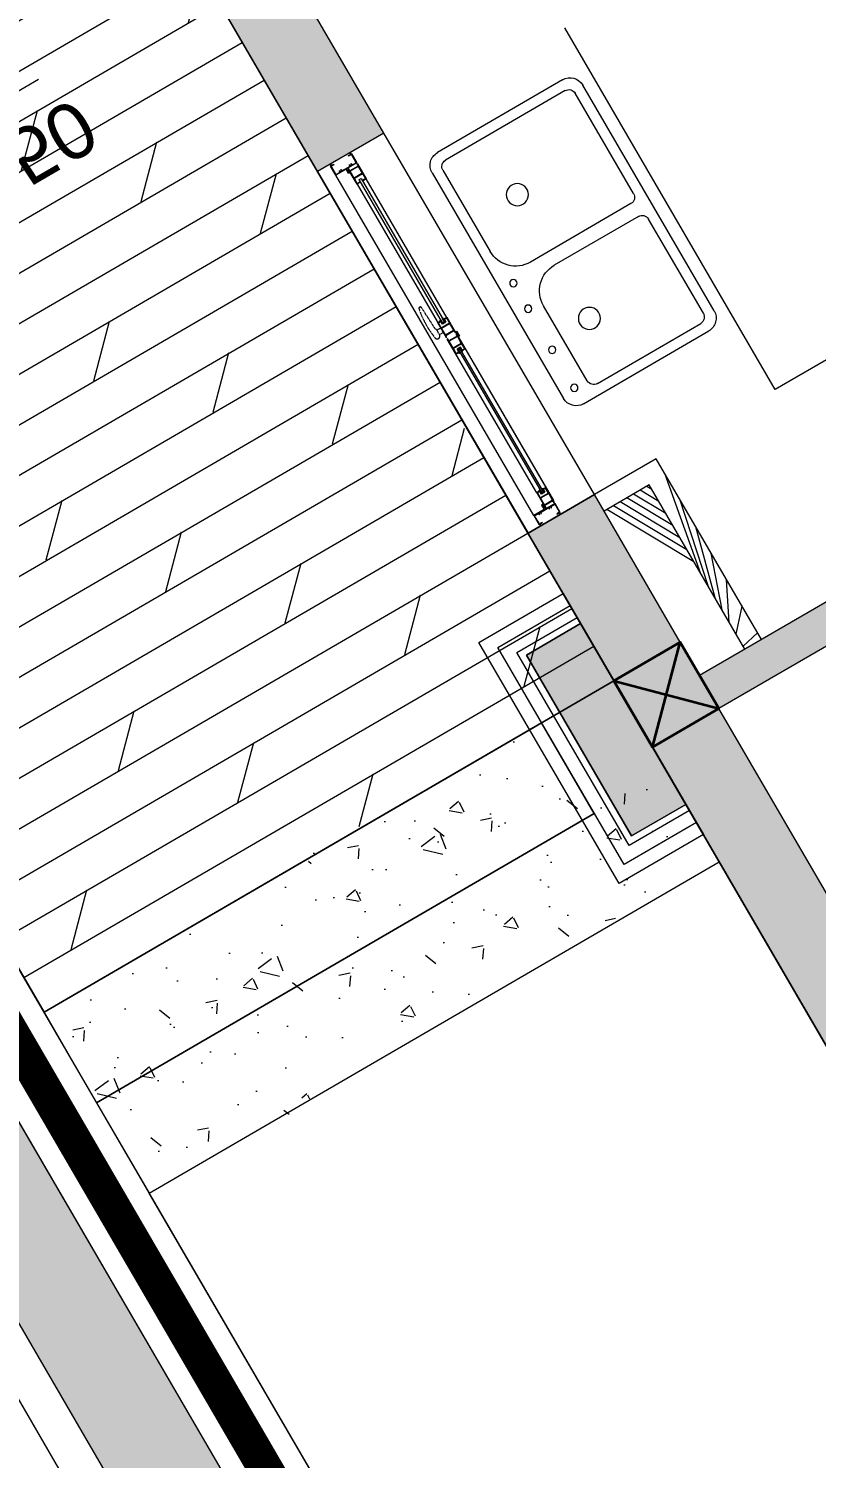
# Model space of a CAD drawing. Header units: millimetres. Extents: x 403824132 to 733479728, y 1974822364 to 2151530530.
# Drawn here: x 568737669 to 568739930, y 2063122877 to 2063126983 of the extents above; entities that cross this region are included whole.
import ezdxf
from ezdxf.enums import TextEntityAlignment as Align

# ---------------------------------------------------------------- set-up
doc = ezdxf.new("R2010")
doc.units = ezdxf.units.MM
doc.linetypes.add('CENTER', pattern=[3, 1.5, -0.5, 0.5, -0.5])
doc.linetypes.add('HIDDEN', pattern=[0.75, 0.5, -0.25])
for name, color, linetype, lineweight in [('A-COT VACH', 2, 'Continuous', 35), ('A-HATCH', 251, 'Continuous', 5), ('A-KY HIEU', 34, 'Continuous', 20), ('A-TEXT', 7, 'Continuous', 18), ('E- RANH GIOI', 1, 'CENTER', 13), ('E- THAY', 9, 'Continuous', 20), ('E- Tuong', 4, 'Continuous', 13), ('E-Manh', 251, 'Continuous', 13), ('E-NoiThat', 32, 'Continuous', 9), ('i_Hatch', 250, 'Continuous', 13), ('i_ThietBi', 32, 'Continuous', 13), ('LD-CUA', 146, 'Continuous', 13), ('LD-THAY', 9, 'Continuous', 13)]:
    doc.layers.add(name, color=color, linetype=linetype, lineweight=lineweight)
doc.layers.add('ChiaLo', color=128, linetype='CENTER')
doc.layers.add('loKBT', color=42, linetype='Continuous')
doc.styles.add('A1-arial', font='arial.ttf')
pattern_1 = [(170.1906983248881, (727080544.3472176, 2036859005.646439), (-156.2019808902438, 332.0859986441648), [38.22779131930492, -420.5057045123542]), (115.1906983248881, (727080544.3472176, 2036859005.646439), (-295.8249472303719, -253.9318148004388), [30.58223305544394, -336.4057358686159]), (220.6421430248881, (727080531.3303947, 2036859033.320435), (-452.0269141272807, 78.15419086904049), [32.48862350992692, -357.3751552006693]), (166.3748983248881, (727080456.2340431, 2036858954.382996), (-200.6318305785282, 512.6159161236837), [57.34168697895714, -630.758556768527]), (216.8262559348881, (727080439.5146961, 2036858997.100876), (-668.7356509551106, 162.0943385183874), [48.73295521157013, -536.063216939427]), (111.3748494948881, (727080456.2340431, 2036858954.382996), (-668.7356509475662, 162.0943385540584), [45.87328350226469, -504.606307456489]), (141.190698324888, (727080452.6303635, 2036859011.255241), (24.38109352374922, 366.176011237607), [38.2277913193048, -420.5057045123531]), (86.19069832488817, (727080452.6303635, 2036859011.255241), (-381.8425342595486, -78.67378609479434), [30.58223305544393, -336.4045636098832]), (191.6421433248881, (727080454.6620922, 2036859041.770004), (-357.4614420436024, 287.5022235970824), [32.48862350992705, -357.3745391412512]), (157.6906983248881, (727080544.3472176, 2036859005.646439), (-149.7784713529886, -79.97003599930066), [0, -332.3269325358241, 0, -341.5016024524573, 0, -337.6788233205268]), (127.690698324888, (727080544.3472176, 2036859005.646439), (-241.1942328181769, 14.80396032757027), [0, -194.7068837863263, 0, -324.6813742719631, 0, -128.7002307749932]), (87.6906983248881, (727080601.5065079, 2036858907.400536), (-126.892329986637, 240.9644670018365), [0, -127.4259710643489, 0, -397.5690297207682, 0, -527.5435202064019]), (77.69069832488812, (727080627.1384563, 2036858863.343803), (-193.5845307875867, 231.2730192907516), [0, -165.6537623836545, 0, -264.0266120453325, 0, -374.6323549291881])]
pattern_2 = [(30.19069832488812, (403687047.0661983, 2084079644.655304), (-63.07079243013134, 108.4069492155963), []), (75.19069832488812, (403687047.0661983, 2084079644.655304), (-342.9554827159652, 90.67231341877896), [177.3696225174848, -354.7392450349696])]

# ---------------------------------------------------------------- blocks, each defined once
blk = doc.blocks.new('BT-02')
at = {"layer": 'loKBT'}
for points in [[(7742560.127535122, 979879.0016989028), (7730060.127192351, 979879.0016982757), (7730060.127193413, 959879.0011499623), (7742560.127536066, 959879.0011503806)], [(7730060.127192725, 959879.0011499623), (7742560.127534319, 959879.0011504384), (7742560.127534305, 979879.0016986787), (7730060.127191769, 979879.0016984405)]]:
    blk.add_lwpolyline(points, close=True, dxfattribs=at)
for points in [[(7742560.127536245, 959879.0005977616), (7742560.127535243, 979879.0011460416), (7730060.127193593, 979879.0011462868), (7730060.127192245, 959879.0005977813), (7742560.127536241, 959879.0005969394)], [(7753982.305579909, 979879.001150338), (7758666.708751214, 974888.9710968509), (7757717.395600772, 959879.0006017764), (7742560.127536762, 959879.000601053), (7742560.127535378, 979879.0011497521), (7753982.305579413, 979879.00115054)]]:
    blk.add_lwpolyline(points, dxfattribs=at)
blk = doc.blocks.new('cotxaytho')
at = {"layer": 'A-KY HIEU'}
h = blk.add_hatch(color=256, dxfattribs=at)
h.paths.add_polyline_path([(200.0000000000018, 187.5), (0, 187.5), (0, 0)])
h.paths.add_polyline_path([(0, 187.5), (-200, 187.5), (0, 0)])
for p, q in [((0, 312.5), (0, 0)), ((0, 312.5), (1100, 312.5)), ((-200, 187.5), (0, 0)), ((-200, 187.5), (200, 187.5)), ((0, 0), (200, 187.5)), ((-200, 0), (200, 0))]:
    blk.add_line(p, q, dxfattribs=at)
at = {"color": 6, "style": 'A1-arial'}
blk.add_attdef('-0.050', (35.02610784031822, 401.7086938884313), '', height=250, dxfattribs=at)
blk = doc.blocks.new('DOUBLE-SINK1000')
for p, q in [((-449.199999999997, 0), (449.2000000000007, 0)), ((-438.0874999999977, -36.51250000000073), (-115.0374999999985, -36.51250000000073)), ((-499.9999999999964, -549.2000000000007), (-499.9999999999964, -50.79999999999927)), ((-463.4874999999956, -538.0875000000013), (-463.4874999999956, -61.91250000000218)), ((500.0000000000036, -50.79999999999927), (500.0000000000036, -549.2000000000007)), ((-13.43749999999636, -538.0875000000013), (-13.43749999999636, -138.1124999999993)), ((438.0875000000012, -101.6000000000021), (138.9625000000014, -101.6000000000021)), ((463.4875000000029, -127), (463.4875000000029, -538.0875000000013)), ((37.3625000000029, -538.0875000000013), (37.3625000000029, -203.2000000000007)), ((-38.83749999999782, -563.4875000000029), (-438.0874999999977, -563.4875000000029)), ((438.0875000000012, -563.4875000000029), (62.76250000000437, -563.4875000000029)), ((449.2000000000007, -600), (-449.199999999997, -600))]:
    blk.add_line(p, q)
at = {"color": 44}
for centre, radius in [((19.90000000000145, -50.79999999999927), 12.7), ((121.5000000000036, -50.79999999999927), 12.7), ((284.9000000000014, -50.79999999999927), 12.7), ((436.5000000000036, -50.79999999999927), 12.7), ((-236.8749999999963, -215.9000000000014), 38.1), ((256.3250000000007, -215.9000000000014), 38.1)]:
    blk.add_circle(centre, radius, dxfattribs=at)
for centre, radius, start, end in [((-449.199999999997, -50.79999999999927), 50.8, 90, 180), ((449.2000000000007, -50.79999999999927), 50.8, 0, 90), ((-438.0874999999977, -61.91250000000218), 25.4, 90, 180), ((-115.0374999999985, -138.1124999999993), 101.6, 0, 90), ((138.9625000000014, -203.2000000000007), 101.6, 90, 180), ((438.0875000000012, -127), 25.4, 0, 90), ((-438.0874999999977, -538.0875000000013), 25.4, 180, 270), ((-38.83749999999782, -538.0875000000013), 25.4, 270, 0), ((62.76250000000437, -538.0875000000013), 25.4, 180, 270), ((438.0875000000012, -538.0875000000013), 25.4, 270, 0), ((-449.199999999997, -549.2000000000007), 50.8, 180, 270), ((449.2000000000007, -549.2000000000007), 50.8, 270, 0)]:
    blk.add_arc(centre, radius, start, end)
blk = doc.blocks.new('kkkk')
h = blk.add_hatch(color=250)
edge = h.paths.add_edge_path()
edge.add_line((333058.7503477686, 105336.6100560361), (333060.2503477686, 105336.6100560361))
edge.add_line((333060.2503477686, 105336.6100560361), (333060.2503477686, 105341.6100560361))
edge.add_line((333060.2503477686, 105341.6100560361), (333061.7503477686, 105341.6100560361))
edge.add_line((333061.7503477686, 105341.6100560361), (333061.7503477686, 105371.6100560361))
edge.add_line((333061.7503477686, 105371.6100560361), (333027.5003477686, 105371.6100560361))
edge.add_line((333027.5003477686, 105371.6100560361), (333027.5003477686, 105386.6100560362))
edge.add_line((333027.5003477686, 105386.6100560362), (333022.1618856793, 105386.6100560362))
edge.add_line((333022.1618856793, 105386.6100560362), (333022.1618856793, 105383.6100560361))
edge.add_line((333022.1618856793, 105383.6100560361), (333023.6618856793, 105383.6100560361))
edge.add_line((333023.6618856793, 105383.6100560361), (333023.6618856793, 105385.1100560361))
edge.add_line((333023.6618856793, 105385.1100560361), (333026.0003477686, 105385.1100560361))
edge.add_line((333026.0003477686, 105385.1100560361), (333026.0003477686, 105378.0508778042))
edge.add_line((333026.0003477686, 105378.0508778042), (333023.6618856793, 105378.0508778042))
edge.add_line((333023.6618856793, 105378.0508778042), (333023.6618856793, 105379.5508778041))
edge.add_line((333023.6618856793, 105379.5508778041), (333022.1618856793, 105379.5508778041))
edge.add_line((333022.1618856793, 105379.5508778041), (333022.1618856793, 105376.5508778041))
edge.add_line((333022.1618856793, 105376.5508778041), (333026.0003477686, 105376.5508778041))
edge.add_line((333026.0003477686, 105376.5508778041), (333026.0003477686, 105371.6100560361))
edge.add_line((333026.0003477686, 105371.6100560361), (332991.7503477686, 105371.6100560361))
edge.add_line((332991.7503477686, 105371.6100560361), (332991.7503477686, 105341.6100560361))
edge.add_line((332991.7503477686, 105341.6100560361), (332993.2503477686, 105341.6100560361))
edge.add_line((332993.2503477686, 105341.6100560361), (332993.2503477686, 105336.6100560361))
edge.add_line((332993.2503477686, 105336.6100560361), (332994.7503477685, 105336.6100560361))
edge.add_line((332994.7503477685, 105336.6100560361), (332994.7503477685, 105341.6100560361))
edge.add_line((332994.7503477685, 105341.6100560361), (333002.2503477686, 105341.6100560361))
edge.add_line((333002.2503477686, 105341.6100560361), (333002.2503477686, 105343.1100560361))
edge.add_line((333002.2503477686, 105343.1100560361), (332993.2503477686, 105343.1100560361))
edge.add_line((332993.2503477686, 105343.1100560361), (332993.2503477686, 105370.1100560361))
edge.add_line((332993.2503477686, 105370.1100560361), (333006.8920954218, 105370.1100560361))
edge.add_arc((333010.0003477685, 105367.6396451521), 3.970410884021193, 141.5226399061715, 209.9999999996041)
edge.add_line((333006.5618710796, 105365.6544397101), (333007.8609091851, 105366.4044397101))
edge.add_arc((333010.0003477685, 105367.6396451522), 2.470410884022959, -390.0000000008324, -150.0000000000441, ccw=False)
edge.add_line((333012.1397863518, 105366.4044397101), (333013.4388244577, 105365.6544397101))
edge.add_arc((333010.0003477685, 105367.6396451521), 3.970410884017615, -29.99999999942238, 38.47736009484422)
edge.add_line((333013.1086001153, 105370.1100560362), (333040.3920954216, 105370.1100560361))
edge.add_arc((333043.5003477685, 105367.6396451521), 3.970410884021193, 141.5226399061715, 209.9999999996041)
edge.add_line((333040.0618710795, 105365.6544397101), (333041.3609091852, 105366.4044397101))
edge.add_arc((333043.5003477685, 105367.6396451522), 2.470410884022959, -390.0000000008324, -150.0000000000441, ccw=False)
edge.add_line((333045.639786352, 105366.4044397101), (333046.9388244575, 105365.6544397101))
edge.add_arc((333043.5003477685, 105367.6396451521), 3.970410884017615, -29.99999999942238, 38.47736009484422)
edge.add_line((333046.6086001155, 105370.1100560362), (333060.2503477686, 105370.1100560361))
edge.add_line((333060.2503477686, 105370.1100560361), (333060.2503477686, 105343.1100560361))
edge.add_line((333060.2503477686, 105343.1100560361), (333051.2503477687, 105343.1100560361))
edge.add_line((333051.2503477687, 105343.1100560361), (333051.2503477687, 105341.6100560361))
edge.add_line((333051.2503477687, 105341.6100560361), (333058.7503477686, 105341.6100560361))
edge.add_line((333058.7503477686, 105341.6100560361), (333058.7503477686, 105336.6100560361))
blk.add_lwpolyline([(333026.0003477686, 105378.0508778042), (333026.0003477686, 105385.1100560361), (333023.6618856793, 105385.1100560361), (333023.6618856793, 105383.6100560361), (333022.1618856793, 105383.6100560361), (333022.1618856793, 105386.6100560362), (333027.5003477686, 105386.6100560362), (333027.5003477686, 105371.6100560361), (333061.7503477686, 105371.6100560361), (333061.7503477686, 105341.6100560361), (333060.2503477686, 105341.6100560361), (333060.2503477686, 105336.6100560361), (333058.7503477686, 105336.6100560361), (333058.7503477686, 105341.6100560361), (333051.2503477687, 105341.6100560361), (333051.2503477687, 105343.1100560361), (333060.2503477686, 105343.1100560361), (333060.2503477686, 105370.1100560361), (333046.6086001155, 105370.1100560362, -0.3080097014273616), (333046.9388244575, 105365.6544397101), (333045.639786352, 105366.4044397101, 1.732050807573783), (333041.3609091852, 105366.4044397101), (333040.0618710795, 105365.6544397101, -0.3080097014276107), (333040.3920954216, 105370.1100560361), (333013.1086001153, 105370.1100560362, -0.3080097014273616), (333013.4388244577, 105365.6544397101), (333012.1397863518, 105366.4044397101, 1.732050807573783), (333007.8609091851, 105366.4044397101), (333006.5618710796, 105365.6544397101, -0.3080097014276107), (333006.8920954218, 105370.1100560361), (332993.2503477686, 105370.1100560361), (332993.2503477686, 105343.1100560361), (333002.2503477686, 105343.1100560361), (333002.2503477686, 105341.6100560361), (332994.7503477685, 105341.6100560361), (332994.7503477685, 105336.6100560361), (332993.2503477686, 105336.6100560361), (332993.2503477686, 105341.6100560361), (332991.7503477686, 105341.6100560361), (332991.7503477686, 105371.6100560361), (333026.0003477686, 105371.6100560361), (333026.0003477686, 105376.5508778041), (333022.1618856793, 105376.5508778041), (333022.1618856793, 105379.5508778041), (333023.6618856793, 105379.5508778041), (333023.6618856793, 105378.0508778042)], format="xyb", close=True)
blk = doc.blocks.new('ccccc')
h = blk.add_hatch(color=250)
h.paths.add_polyline_path([(333034.3144056356, 105325.3407150077), (333084.3144056355, 105325.3407150077), (333084.3144056355, 105326.8407150077), (333077.6940542447, 105326.8407150077), (333077.6940542447, 105353.8407150077), (333084.3144056355, 105353.8407150077), (333084.3144056355, 105355.3407150077), (333034.3144056356, 105355.3407150077), (333034.3144056356, 105346.7373347332), (333035.8144056356, 105346.7373347332), (333035.8144056356, 105353.8407150077), (333052.1347392885, 105353.8407150077), (333052.1347392885, 105326.8407150077), (333035.8144056356, 105326.8407150077), (333035.8144056356, 105333.9440952822), (333034.3144056356, 105333.9440952822)])
h.paths.add_polyline_path([(333053.6347392886, 105326.8407150077), (333053.6347392886, 105353.8407150077), (333076.1940542446, 105353.8407150077), (333076.1940542446, 105326.8407150077)], flags=16)
for p, q in [((333034.3144056356, 105346.7373347332), (333035.8144056356, 105346.7373347332)), ((333034.3144056356, 105333.9440952822), (333035.8144056356, 105333.9440952822)), ((333052.1347392885, 105353.8407150077), (333052.1347392885, 105326.8407150077)), ((333053.6347392886, 105353.8407150077), (333053.6347392886, 105326.8407150077)), ((333076.1940542446, 105353.8407150077), (333076.1940542446, 105326.8407150077)), ((333077.6940542447, 105353.8407150077), (333077.6940542447, 105326.8407150077)), ((333084.3144056355, 105355.3407150077), (333084.3144056355, 105353.8407150077)), ((333084.3144056355, 105326.8407150077), (333084.3144056355, 105325.3407150077))]:
    blk.add_line(p, q)
for points in [[(333084.3144056355, 105355.3407150077), (333034.3144056356, 105355.3407150077), (333034.3144056356, 105346.7373347332)], [(333034.3144056356, 105333.9440952822), (333034.3144056356, 105325.3407150077), (333084.3144056355, 105325.3407150077)], [(333052.1347392885, 105353.8407150077), (333035.8144056356, 105353.8407150077), (333035.8144056356, 105346.7373347332)], [(333035.8144056356, 105333.9440952822), (333035.8144056356, 105326.8407150077), (333052.1347392885, 105326.8407150077)], [(333076.1940542446, 105353.8407150077), (333053.6347392886, 105353.8407150077)], [(333053.6347392886, 105326.8407150077), (333076.1940542446, 105326.8407150077)], [(333084.3144056355, 105353.8407150077), (333077.6940542447, 105353.8407150077)], [(333077.6940542447, 105326.8407150077), (333084.3144056355, 105326.8407150077)]]:
    blk.add_lwpolyline(points)
blk = doc.blocks.new('dasdsd')
at = {"linetype": 'HIDDEN', "ltscale": 0.05}
for p, q in [((-9.569141384446992, -15.90723716295906), (-9.569141384446992, 0)), ((9.569141384446992, 0), (-9.569141384446992, 0)), ((9.569141384446992, -15.90723716294451), (9.569141384446992, 0)), ((-16.34979056974407, -18.90631077674334), (-107.8912883332232, -23.1459015282162)), ((-10.46026030555367, -16.12276114153791), (-15.45867164875381, -18.69078679804806)), ((9.569141384330578, -15.90723716295906), (-9.569141384446992, -15.90723716295906))]:
    blk.add_line(p, q, dxfattribs=at)
for centre, radius, start, end in [((-106.2585171776591, -28.09938181765028), 5.215640768237306, 108.2433054779571, 251.7566945220429), ((-40.96028682653559, 286.6360905124457), 326.6202464477597, 258.1751875100508, 278.8996242376831), ((-16.34979056974407, -16.9563107767899), 1.95, 270, 297.1926651147454), ((-9.569141384446992, -17.85723716302891), 1.95, 90, 117.1926651147453), ((9.569141384446992, -25.97958644191385), 10.07234927896024, 270, 90)]:
    blk.add_arc(centre, radius, start, end, dxfattribs=at)
blk = doc.blocks.new('fffsf')
h = blk.add_hatch(color=250)
h.paths.add_polyline_path([(333183.8310297608, 105395.8081060237), (333133.8310297608, 105395.8081060237), (333133.8310297608, 105394.3081060237), (333140.4513811519, 105394.3081060237), (333140.4513811519, 105367.3081060237), (333133.8310297608, 105367.3081060237), (333133.8310297608, 105364.3081060237), (333118.8310297608, 105364.3081060237), (333118.8310297608, 105361.3081060237), (333135.3310297608, 105361.3081060237), (333135.3310297608, 105365.8081060237), (333183.8310297608, 105365.8081060237), (333183.8310297608, 105374.4114862982), (333182.3310297608, 105374.4114862982), (333182.3310297608, 105367.3081060237), (333166.0106961079, 105367.3081060237), (333166.0106961079, 105394.3081060237), (333182.3310297608, 105394.3081060237), (333182.3310297608, 105387.2047257492), (333183.8310297608, 105387.2047257492)])
h.paths.add_polyline_path([(333164.5106961079, 105394.3081060237), (333164.5106961079, 105367.3081060237), (333141.9513811518, 105367.3081060237), (333141.9513811518, 105394.3081060237)], flags=16)
for p, q in [((333133.8310297608, 105395.8081060237), (333133.8310297608, 105394.3081060237)), ((333140.4513811519, 105394.3081060237), (333140.4513811519, 105367.3081060237)), ((333141.9513811518, 105394.3081060237), (333141.9513811518, 105367.3081060237)), ((333164.5106961079, 105394.3081060237), (333164.5106961079, 105367.3081060237)), ((333166.0106961079, 105394.3081060237), (333166.0106961079, 105367.3081060237)), ((333183.8310297608, 105387.2047257492), (333182.3310297608, 105387.2047257492)), ((333183.8310297608, 105374.4114862982), (333182.3310297608, 105374.4114862982))]:
    blk.add_line(p, q)
for points in [[(333183.8310297608, 105374.4114862982), (333183.8310297608, 105365.8081060237), (333135.3310297608, 105365.8081060237), (333135.3310297608, 105361.3081060237), (333118.8310297608, 105361.3081060237)], [(333133.8310297608, 105367.3081060237), (333133.8310297608, 105364.3081060237), (333118.8310297608, 105364.3081060237), (333118.8310297608, 105361.3081060237)], [(333133.8310297608, 105395.8081060237), (333183.8310297608, 105395.8081060237), (333183.8310297608, 105387.2047257492)], [(333133.8310297608, 105394.3081060237), (333140.4513811519, 105394.3081060237)], [(333140.4513811519, 105367.3081060237), (333133.8310297608, 105367.3081060237)], [(333141.9513811518, 105394.3081060237), (333164.5106961079, 105394.3081060237)], [(333164.5106961079, 105367.3081060237), (333141.9513811518, 105367.3081060237)], [(333166.0106961079, 105394.3081060237), (333182.3310297608, 105394.3081060237), (333182.3310297608, 105387.2047257492)], [(333182.3310297608, 105374.4114862982), (333182.3310297608, 105367.3081060237), (333166.0106961079, 105367.3081060237)]]:
    blk.add_lwpolyline(points)
blk = doc.blocks.new('*U233')
for points in [[(88.41580056528618, 82.17994154020562), (88.41580056524253, 80.6033802745078), (77.17966634732147, 80.60338027449323), (77.17966634729966, 69.39661972550675), (88.41580056521342, 69.39661972551403), (88.41580056528618, 67.82005845976528, 0.2403906807314063), (91.14311726333106, 71.99999999998546), (80.17966634737968, 71.99999999998546), (80.17966634732147, 77.99999999998543), (91.14311726327287, 77.99999999998543, 0.2403906807301442)], [(547.0841994276482, 82.17994154014741), (547.084199427721, 80.6033802744132), (558.3203336456277, 80.60338027440594), (558.320333645613, 69.39661972541944), (547.0841994276917, 69.39661972542672), (547.0841994276482, 67.82005845970707, -0.2403906807314063), (544.3568827296544, 71.99999999992724), (555.3203336455983, 71.99999999992724), (555.3203336455547, 77.99999999993452), (544.3568827296035, 77.99999999994179, -0.2403906807301442)], [(652.9158005576895, 82.17994153920152), (652.9158005577259, 80.60338027349644), (641.6796663398122, 80.60338027346006), (641.6796663398703, 69.39661972447357), (652.9158005577842, 69.39661972450267), (652.9158005577185, 67.82005845875392, 0.2403906807314063), (655.6431172556981, 71.99999999901047), (644.6796663397466, 71.99999999896681), (644.6796663397903, 77.99999999895226), (655.6431172557416, 77.99999999898864, 0.2403906807301442)]]:
    blk.add_hatch(color=250).paths.add_polyline_path(points)
for p, q in [((597.4999999927743, 89.99999999997091), (44.50000000021828, 90.00000000004366)), ((597.4999999927597, 89.99999999991269), (88.00000000023283, 89.99999999998545)), ((602.4999999926653, 89.9999999988213), (1111.999999967111, 89.99999999983993)), ((88.00000000024738, 59.99999999998546), (597.4999999927743, 59.99999999989814)), ((1111.999999967184, 59.99999999983993), (602.4999999927453, 59.99999999880675)), ((35.00000000011642, 20), (1164.999999967228, 20))]:
    blk.add_line(p, q)
for points in [[(88.41580056528618, 82.17994154020562), (88.41580056524253, 80.6033802745078), (77.17966634732147, 80.60338027449323), (77.17966634729966, 69.39661972550675), (88.41580056521342, 69.39661972551403), (88.41580056528618, 67.82005845976528, 0.2403906807314063), (91.14311726333106, 71.99999999998546), (80.17966634737968, 71.99999999998546), (80.17966634732147, 77.99999999998543), (91.14311726327287, 77.99999999998543, 0.2403906807301443)], [(547.0841994276482, 82.17994154014741), (547.084199427721, 80.6033802744132), (558.3203336456277, 80.60338027440594), (558.320333645613, 69.39661972541944), (547.0841994276917, 69.39661972542672), (547.0841994276482, 67.82005845970707, -0.2403906807314063), (544.3568827296544, 71.99999999992724), (555.3203336455983, 71.99999999992724), (555.3203336455547, 77.99999999993452), (544.3568827296035, 77.99999999994179, -0.2403906807301443)], [(652.9158005576895, 82.17994153920152), (652.9158005577259, 80.60338027349644), (641.6796663398122, 80.60338027346006), (641.6796663398703, 69.39661972447357), (652.9158005577842, 69.39661972450267), (652.9158005577185, 67.82005845875392, 0.2403906807314063), (655.6431172556981, 71.99999999901047), (644.6796663397466, 71.99999999896681), (644.6796663397903, 77.99999999895226), (655.6431172557416, 77.99999999898864, 0.2403906807301443)]]:
    blk.add_lwpolyline(points, format="xyb", close=True)
for points in [[(555.3203336455983, 71.99999999992724), (80.17966634737968, 71.99999999998546), (80.17966634732147, 77.99999999998543), (555.3203336455547, 77.99999999993452)], [(644.6796663398773, 71.99999999894499), (1119.820333620023, 71.9999999998545), (1119.820333619936, 77.99999999986177), (644.6796663397903, 77.99999999895226)]]:
    blk.add_lwpolyline(points, close=True)
at = {"rotation": 270}
blk.add_blockref('kkkk', (-105336.6100560361, 333081.7503477685), dxfattribs=at)
at = {"xscale": -1}
for name, p, rotation in [('ccccc', (333122.3144056175, -105265.3407150657), 359.9999999999902), ('fffsf', (-332531.3310300637, 105455.8081050878), 180.0000000001608), ('kkkk', (106536.6100560033, 333081.7503477685), 90)]:
    blk.add_blockref(name, p, dxfattribs=dict(at, rotation=rotation))
for p in [(-332486.8144056611, -105265.3407149498), (-331922.3144053728, -105265.3407159424)]:
    blk.add_blockref('ccccc', p)
at = {"xscale": -0.8000000000000002, "yscale": 0.8, "zscale": 0.8}
blk.add_blockref('dasdsd', (627.4999999927596, 59.99999999895225), dxfattribs=at)
blk = doc.blocks.new('cot')
at = {"layer": 'i_Hatch'}
h = blk.add_hatch(color=256, dxfattribs=at)
h.dxf.hatch_style = 1
h.paths.add_polyline_path([(-124080301.5128951, 101892782.2353966), (-124080081.5128951, 101892782.2353966), (-124080081.5128951, 101893002.2353966), (-124080301.5128951, 101893002.2353966)])
at = {"layer": 'A-COT VACH'}
for p, q in [((-124080301.5128951, 101893002.2353966), (-124080081.5128951, 101892782.2353966)), ((-124080301.5128951, 101892782.2353966), (-124080081.5128951, 101893002.2353966))]:
    blk.add_line(p, q, dxfattribs=at)
blk.add_lwpolyline([(-124080301.5128951, 101892782.2353966), (-124080081.5128951, 101892782.2353966), (-124080081.5128951, 101893002.2353966), (-124080301.5128951, 101893002.2353966)], close=True, dxfattribs=at)
blk = doc.blocks.new('luoicot')
at = {"layer": 'E- Tuong'}
blk.add_blockref('cot', (-10875.9573315084, -4832.859759971499), dxfattribs=at)
blk = doc.blocks.new('MB TANG 1 BT3')
at = {"layer": 'A-HATCH'}
h = blk.add_hatch(color=256, dxfattribs=at)
h.dxf.hatch_style = 1
h.paths.add_polyline_path([(7080555.000000032, 945515.8137943647), (7073665.109252946, 945515.8137944716), (7073665.109252946, 945295.8137944716), (7073975.109252947, 945295.8137944716), (7073975.109252946, 945004.782247581), (7074085.109252944, 945004.7822475806), (7074085.109252945, 945295.8137944713), (7080335.00000003, 945295.8137943649), (7080335.032109215, 944795.8207408225), (7080555.032109215, 944795.8207408222)])
h.paths.add_polyline_path([(7080555.032109216, 942395.8207408227), (7080335.032109216, 942395.8207408229), (7080335.005987132, 941915.8840763625), (7076335.121871823, 941915.8840763643), (7076335.121871823, 941805.8840767147), (7075085.109252857, 941805.8840764307), (7075085.109252855, 941695.8840763643), (7078535.000000044, 941695.8840763646), (7078535.000000044, 940995.8420723681), (7078755.000000046, 940995.8420723679), (7078755.000000045, 941695.8840763643), (7080555.000000031, 941695.8840762726)])
h.paths.add_polyline_path([(7072085.109253049, 945295.8137944716), (7072465.109253052, 945295.8137944716), (7072465.109253051, 945515.8137944716), (7071865.10925305, 945515.8137944716), (7071865.10925305, 941805.884076365), (7071865.109251446, 941505.884068348), (7071865.109252914, 940680.8840764537), (7072085.109253019, 940680.8840764537), (7072085.109253019, 941695.8840764537), (7073065.109252856, 941695.8840763555), (7073065.109252857, 941805.884076356), (7072290.109251947, 941805.884076365), (7072290.109252052, 943004.7832495794), (7072085.10925305, 943004.7832495791), (7072085.109253048, 944094.7822475806), (7073975.109252946, 944094.7822475808), (7073975.109252857, 941805.8840763648), (7073865.109252856, 941805.884076356), (7073865.109252855, 941695.8840763555), (7074185.109252855, 941695.8840763646), (7074185.109252856, 941805.884076365), (7074085.109252945, 941805.8840763648), (7074085.109252945, 944304.7822475804), (7073975.109252946, 944304.7822475808), (7073975.109252946, 944204.7822475815), (7072085.109253048, 944204.7822475813)])
h.paths.add_polyline_path([(7072085.109253048, 942949.7832495794), (7072235.109252051, 942949.7832495794), (7072235.109251947, 941805.8840763648), (7072085.109253049, 941805.8840764009)], flags=16)
h.paths.add_polyline_path([(7072085.10925302, 938910.8000685351), (7071865.109252917, 938910.8000685351), (7071865.109253021, 937675.8000685349), (7071865.109252376, 937485.8000645153), (7071865.109252946, 937185.8000684453), (7072085.109253049, 937185.800068445), (7072085.109253049, 937785.8000684457), (7075065.109705492, 937785.8000684455), (7075065.109705492, 937895.799615867), (7072085.10925302, 937895.8000684457)])
h.paths.add_polyline_path([(7072085.109253049, 935985.8000684453), (7071865.109252946, 935985.8000684453), (7071865.109253016, 934842.6516113766), (7072085.109253016, 934842.6516113766)])
h.paths.add_polyline_path([(7073675.109705508, 932186.5173728331), (7072085.109253173, 932186.5051184988), (7072085.109253347, 932721.4856192952), (7071865.109253348, 932721.4856192954), (7071865.109253117, 931966.5116128093), (7073675.109705508, 931966.5152139915)])
h.paths.add_polyline_path([(7072305.109262948, 931966.5124882348), (7071865.109253117, 931966.5116128093), (7071865.109253227, 932321.4856115102), (7071665.109256584, 932321.4856115945), (7071665.109256651, 931681.4856115943), (7072305.109262808, 931681.4856112187)])
h.paths.add_polyline_path([(7078798.418273288, 932341.0303839962), (7078650.695475315, 932504.057912221), (7078300.208922951, 932186.4744051255), (7076075.109705508, 932186.5036427488), (7076075.109705508, 931966.5015951241), (7078385.056867652, 931966.4746014269)])
h.paths.add_polyline_path([(7077984.754301333, 931966.4746285575), (7077874.754301333, 931966.4746285572), (7077874.754301333, 931826.4746281654), (7077494.754302633, 931826.4746281654), (7077494.754302633, 931966.4746285572), (7077384.754302633, 931966.4746285575), (7077384.754302634, 931716.4746281658), (7077984.754301334, 931716.4746281656)])
h.paths.add_polyline_path([(7080554.99999997, 933932.7073870073), (7080554.995772919, 935404.2516803648), (7080334.995772921, 935404.2516803648), (7080334.999999706, 934030.2429663059), (7079984.557069883, 933712.6989865429), (7080132.279867855, 933549.6714583177)])
h.paths.add_polyline_path([(7080804.999964862, 934932.7078051658), (7080554.999963259, 934932.707805166), (7080554.999963258, 934822.7078051663), (7080694.999964861, 934822.7078051658), (7080694.999964861, 934442.7078064657), (7080554.999963258, 934442.7078064661), (7080554.999963259, 934332.7078064664), (7080804.999964862, 934332.7078064664)])
h.paths.add_polyline_path([(7080555.000000033, 937895.8000684434), (7078755.000000046, 937895.8000684457), (7078755.000000046, 938595.8420724943), (7078535.000000047, 938595.8420724946), (7078535.000000047, 937895.8000684457), (7077715.109253027, 937895.8000684455), (7077715.109253028, 937675.8000684457), (7080334.99940508, 937675.8000684432), (7080334.99577292, 937004.2516803648), (7080554.995772918, 937004.2516803648)])
h.paths.add_polyline_path([(7080812.511516917, 938075.7980993849), (7080212.511516912, 938075.800001221), (7080212.511516989, 937895.8000684439), (7080555.000000033, 937895.8000684434), (7080554.998008678, 937475.8000585854), (7080812.511517267, 937475.798176043)])
h.paths.add_polyline_path([(7076625.109704981, 937895.7996158679), (7075965.109705507, 937895.7996158677), (7075965.109705507, 937785.7996158672), (7076075.109705508, 937785.7996158674), (7076075.109705509, 934375.7293338848), (7076585.109705509, 934375.729333885), (7076585.109705508, 934485.7293339744), (7076185.109705507, 934485.7293339742), (7076185.109705508, 937675.7996158677), (7076625.109705172, 937675.7996158677)])
h.paths.add_polyline_path([(7071865.109252376, 938085.8000632152), (7071685.109235629, 938085.8000631258), (7071685.10923563, 937485.8000644259), (7071865.109252376, 937485.8000645153)])
h.paths.add_polyline_path([(7071685.109235629, 941505.8840682586), (7071685.10923563, 942105.884066958), (7071865.10925305, 942105.8840670479), (7071865.10925305, 941805.884076365), (7071865.109251446, 941505.884068348)])
h.paths.add_polyline_path([(7072325.109231589, 945695.8110973765), (7071685.10925277, 945695.8110973763), (7071685.10925277, 945095.8110986764), (7071865.109253049, 945095.8110986766), (7071865.10925305, 945515.8137944716), (7072325.10923159, 945515.8137944716)])
h.paths.add_polyline_path([(7080822.28225136, 945695.813788183), (7080182.282244076, 945695.813788017), (7080182.282244156, 945515.8137943705), (7080555.000000032, 945515.8137943647), (7080555.020514431, 945055.8137841988), (7080822.282251731, 945055.8137843392)])
h.paths.add_polyline_path([(7080812.573081851, 942115.8227464324), (7080555.019264698, 942115.8276981257), (7080555.000000031, 941695.8840762726), (7080212.561937735, 941695.8840762898), (7080212.557159868, 941515.8368432568), (7080812.557159712, 941515.8228233021)])
h = blk.add_hatch(dxfattribs=at)
h.set_pattern_fill('ANSI31', color=256, scale=300)
h.set_pattern_definition([(45, (0, 0), (-26.51650429449553, 26.51650429449553), [])])
h.paths.add_polyline_path([(7072290.109251949, 937785.8000684457), (7072235.109251946, 937785.8000684457), (7072235.109251946, 937240.8000684457), (7072085.109253049, 937240.8000684455), (7072085.109253049, 937185.800068445), (7072290.109251949, 937185.8000684453)])
at = {"layer": 'E- THAY'}
blk.add_lwpolyline([(7071865.109253052, 937185.8000684453), (7072085.109253049, 937185.800068445), (7072085.109253049, 935985.8000684453), (7071865.109253051, 935985.8000684453)], close=True, dxfattribs=at)
at = {"layer": 'E- Tuong'}
for p, q in [((7071865.109252917, 938910.8000685351), (7071865.109253021, 937675.8000685349)), ((7072085.10925302, 938910.8000685351), (7072085.10925302, 937895.8000685347)), ((7075065.109705492, 937895.799615867), (7072085.10925302, 937895.8000684457)), ((7071865.109252105, 937835.7859106881), (7071865.109251971, 937835.7859106881)), ((7072085.109253049, 937785.8000684457), (7072085.109253049, 937185.800068445)), ((7075065.109705492, 937785.8000684455), (7072085.109253049, 937785.8000684457)), ((7072235.109251946, 937785.8000688478), (7072235.109251946, 937240.8000684457)), ((7072290.109251949, 937785.8000688481), (7072290.109251949, 937185.8000684453)), ((7071865.109253052, 937675.8000684457), (7071865.109252946, 937185.8000684453)), ((7072235.109251946, 937240.8000684457), (7072085.109251946, 937240.8000684455)), ((7072085.109253049, 937185.800068445), (7071865.109253052, 937185.8000684453)), ((7072290.109251949, 937185.8000684453), (7072085.109251946, 937185.800068445)), ((7071865.109252946, 935985.8000684453), (7071865.109253016, 934842.6516113766)), ((7072085.109253049, 935985.8000684453), (7071865.109253051, 935985.8000684453)), ((7072085.109253049, 935985.8000684453), (7072085.109253016, 934842.6516113766))]:
    blk.add_line(p, q, dxfattribs=at)
blk.add_lwpolyline([(7071865.109252376, 937485.8000645153), (7071865.109252376, 938085.8000632152), (7071685.109235629, 938085.8000631258), (7071685.10923563, 937485.8000644259)], close=True, dxfattribs=at)
at = {"layer": 'E-NoiThat'}
for p, q in [((7072685.109253049, 937185.800068445), (7072685.109253049, 935985.8000684453)), ((7073945.187271796, 937185.800068445), (7072685.109253049, 937185.800068445))]:
    blk.add_line(p, q, dxfattribs=at)
at = {"layer": 'LD-THAY'}
for points in [[(7071865.109251983, 937385.7996121496), (7071865.109251984, 938185.7996197355), (7071585.109257258, 938185.7996196458), (7071585.109257257, 937385.7996120604)], [(7071865.109252914, 937425.7996120353), (7071865.109252914, 938145.7996197355), (7071625.109257257, 938145.7996196458), (7071625.109257257, 937425.7996119459)], [(7071865.109253842, 937465.7996142239), (7071865.109253842, 938105.7996203564), (7071665.109254545, 938105.7996202672), (7071665.109254544, 937465.7996141342)], [(7071865.109253607, 938085.8000632152), (7071685.109219348, 938085.8000631258), (7071685.109219348, 937485.8000819385), (7071865.109253608, 937485.8000820279)]]:
    blk.add_lwpolyline(points, close=True, dxfattribs=at)
at = {"layer": 'E- Tuong'}
blk.add_blockref('luoicot', (131163042.5794799, -100950273.5760207), dxfattribs=at)
at = {"layer": 'i_ThietBi', "ltscale": 0.5, "xscale": 0.8333333333333339, "yscale": 0.8333333333333339, "zscale": 0.8333333333333339, "rotation": 90}
blk.add_blockref('DOUBLE-SINK1000', (7072147.109253051, 936528.2649273647), dxfattribs=at)
at = {"layer": 'LD-CUA', "rotation": 270}
blk.add_blockref('*U233', (7071885.109252856, 937185.800068445), dxfattribs=at)
blk = doc.blocks.new('SAN VUON BT A-BT1')
at = {"layer": 'i_Hatch', "true_color": 0x46cb3a, "transparency": 33554687}
h = blk.add_hatch(dxfattribs=at)
h.set_pattern_fill('CROSS', color=95, scale=300, double=1)
h.set_pattern_definition([(0, (2832.471804052591, -202892.1308809184), (75, 75), [37.5, -112.5]), (90, (2851.221804052591, -202910.8808809183), (-74.99999999999999, 75), [37.5, -112.5])])
h.paths.add_polyline_path([(7163776.864386948, 841296.910365944), (7151496.864386948, 841296.910365944), (7151496.864386948, 841006.910365944), (7163486.864386948, 841006.910365944), (7163486.864386948, 821856.910365944), (7163776.864386948, 821856.910365944)])
h.paths.add_polyline_path([(7158157.283433403, 822152.3777757367), (7151786.864386949, 822152.3777756564), (7151786.864386949, 839436.8804223271), (7151496.864386948, 839436.8686022377), (7151496.864386948, 821856.910365944), (7151496.864386948, 821516.9103659827), (7158157.283433396, 821516.9103659128)])
at = {"layer": 'E- RANH GIOI', "ltscale": 0.1, "const_width": 100}
blk.add_lwpolyline([(7151386.86438695, 821436.910365944), (7163886.864386948, 821436.910365944), (7163886.864386948, 841436.910365944), (7151386.86438695, 841436.910365944)], close=True, dxfattribs=at)
at = {"layer": 'E-Manh'}
for p, q in [((7151496.864386948, 841326.910365944), (7151496.864386948, 821886.910365944)), ((7151786.851731919, 839436.8745122823), (7151786.864386949, 822182.377775656)), ((7151896.851727768, 839436.8745122823), (7151896.864386949, 822292.3777757328))]:
    blk.add_line(p, q, dxfattribs=at)
blk.add_lwpolyline([(7151496.864386948, 841326.910365944), (7151496.864386948, 821546.9103659827), (7158267.258378486, 821546.9103659117)], dxfattribs=at)
blk = doc.blocks.new('MBT1 BT1')
at = {"layer": 'E- RANH GIOI', "ltscale": 0.1, "const_width": 100}
blk.add_lwpolyline([(7075416.34573628, 1014867.457355331), (7087916.345736279, 1014867.457355331), (7087916.345736279, 1034867.457355331), (7075416.34573628, 1034867.457355331)], close=True, dxfattribs=at)
at = {"layer": 'E- THAY'}
blk.add_blockref('SAN VUON BT A-BT1', (-75970.5186506696, 193430.5469893871), dxfattribs=at)

msp = doc.modelspace()

# ---------------------------------------------------------------- hatches: boundary and pattern name
at = {"layer": 'i_Hatch', "transparency": 33554687}
h = msp.add_hatch(dxfattribs=at)
h.set_pattern_fill('DOLMIT', color=256, scale=501.6770514344477, angle=30.19069832488812)
h.set_pattern_definition(pattern_2)
h.paths.add_polyline_path([(568734812.3398209, 2063129143.617996), (568736448.3738804, 2063130095.45681), (568739348.9511585, 2063125109.904396), (568737712.917099, 2063124158.065277)])
h = msp.add_hatch(dxfattribs=at)
h.set_pattern_fill('AR-CONC', color=256, scale=2.006708205737791, angle=120.1906983248881, double=1)
h.set_pattern_definition(pattern_1)
edge = h.paths.add_edge_path()
edge.add_line((568739292.2914524, 2063124729.382019), (568737863.9892673, 2063123898.400551))
edge.add_line((568737863.9892673, 2063123898.400551), (568738015.0613403, 2063123638.735832))
edge.add_line((568738015.0613403, 2063123638.735832), (568739651.095398, 2063124590.574951))
edge.add_line((568739651.095398, 2063124590.574951), (568739500.0233269, 2063124850.23967))
h.paths.add_polyline_path([(568737863.9892673, 2063123898.400551), (568739292.2914524, 2063124729.382019), (568739141.2193794, 2063124989.046738), (568737712.917099, 2063124158.065277)])

# ---------------------------------------------------------------- linework, layer by layer
at = {"layer": 'ChiaLo', "ltscale": 5, "elevation": 0.2756072640632745}
msp.add_lwpolyline([(568752664.0298091, 2063098240.442316), (568732481.3762313, 2063132930.666065)], dxfattribs=at)
at = {"layer": 'E- RANH GIOI', "ltscale": 0.05, "const_width": 100.1380112430793, "elevation": -0.06661249481564677}
msp.add_lwpolyline([(568755692.2417965, 2063123218.455452), (568742572.878418, 2063115585.654831), (568732501.4053154, 2063132896.642159), (568742387.4995766, 2063138694.013924), (568748967.8755589, 2063136729.974602)], close=True, dxfattribs=at)
at = {"layer": 'E- THAY'}
for p, q in [((568742612.6956272, 2063115736.258224, -0.06661569763967241), (568732707.4018993, 2063132761.614357, -0.06660635928986927)), ((568739348.9511585, 2063125109.904396, -0.06661153645203598), (568737712.917099, 2063124158.065277, -0.06661107830709906)), ((568737712.917099, 2063124158.065277, -0.06661107830709906), (568739141.2193794, 2063124989.046738, -0.06661147828008292)), ((568737863.9892673, 2063123898.400551, -0.06661122073236289), (568739292.2914524, 2063124729.382019, -0.06661162070534701)), ((568738015.0613403, 2063123638.735832, -0.06661136315762674), (568739651.095398, 2063124590.574951, -0.06661182130256366))]:
    msp.add_line(p, q, dxfattribs=at)
for points, elevation in [([(568755692.2417965, 2063123218.455452), (568742572.878418, 2063115585.654831), (568732501.4053154, 2063132896.642159), (568742387.4995766, 2063138694.013924), (568748967.8755589, 2063136729.974602)], -0.06661249481564677), ([(568737863.9892673, 2063123898.400551), (568739292.2914524, 2063124729.382019), (568739141.2193794, 2063124989.046738), (568737712.917099, 2063124158.065277)], -0.06661107830709906)]:
    msp.add_lwpolyline(points, close=True, dxfattribs=dict(at, elevation=elevation))
for points, elevation in [([(568736206.0200424, 2063129954.456596), (568734812.3398209, 2063129143.617996), (568737712.917099, 2063124158.065277), (568739348.9511585, 2063125109.904396), (568736692.9453659, 2063129675.084114)], -0.06660903246661042), ([(568739292.2914524, 2063124729.382019), (568737863.9892673, 2063123898.400551), (568738015.0613403, 2063123638.735832), (568739651.095398, 2063124590.574951), (568739500.0233269, 2063124850.23967), (568739500.0233269, 2063124850.23967)], -0.06661167887729987), ([(568739651.095398, 2063124590.574951), (568743296.9755363, 2063118323.985558), (568747079.426239, 2063120524.602173), (568747729.0362453, 2063119408.043861), (568742310.5514832, 2063116255.587669), (568738015.0613403, 2063123638.735832), (568739651.095398, 2063124590.574951)], -0.06661182130256375)]:
    msp.add_lwpolyline(points, dxfattribs=dict(at, elevation=elevation))
at = {"layer": 'loKBT', "elevation": 0.2756072640632745}
for points in [[(568755717.9281735, 2063123233.401244), (568748967.6996303, 2063136729.873209), (568742387.3237602, 2063138693.912471), (568732481.3762317, 2063132930.666065), (568742572.7030196, 2063115585.554191)], [(568732481.3762316, 2063132930.666065), (568721640.6813099, 2063126623.586822), (568731732.0080986, 2063109278.474947), (568742572.7030202, 2063115585.55419)]]:
    msp.add_lwpolyline(points, close=True, dxfattribs=at)

# ---------------------------------------------------------------- block references
at = {"layer": 'A-KY HIEU', "extrusion": (-4.47630194583068e-10, 2.880668829566138e-10, -1)}
ref = msp.add_blockref('cotxaytho', (-568737105.7480488, 2063126687.297813, 0.4063446505737036), dxfattribs=dict(at, xscale=0.534069393288651, yscale=0.534069393288651, zscale=-0.5340693932886511, rotation=149.8093023227513))
ref.add_attrib('-0.050', '-0.050', dxfattribs={"layer": 'A-TEXT', "color": 6, "height": 160.2208179888821, "rotation": 30.19068564071536, "style": 'A1-arial', "text_generation_flag": 4}).set_placement((568737229.8049164, 2063126511.265625, -0.06661018417250968), align=Align.BOTTOM_LEFT)
at = {"layer": 'loKBT', "xscale": 1.003354102868896, "yscale": 1.003354102868896, "zscale": 1.003354102868896, "rotation": 30.1906983248881}
msp.add_blockref('BT-02', (562512116.9320583, 2058376490.001122, -0.06519195950554779), dxfattribs=at)

# ---------------------------------------------------------------- next in the draw order: block references
at = {"layer": 'LD-THAY', "extrusion": (-4.47630194583068e-10, 2.880668829566138e-10, -1), "xscale": 1.001380112430793, "yscale": 1.001380112430793, "zscale": -1.001380112430793, "rotation": 149.8093023227513}
msp.add_blockref('MB TANG 1 BT3', (-562146111.7497807, 2060375509.674591, 0.4063446505736429), dxfattribs=at)

# ---------------------------------------------------------------- next in the draw order: linework, layer by layer
at = {"layer": 'LD-THAY', "elevation": -0.06661530033036009}
msp.add_lwpolyline([(568736652.6593838, 2063129744.328041), (568739253.2721786, 2063125274.358719), (568739097.4732494, 2063125183.715744), (568739399.6173935, 2063124664.385841), (568739555.4163227, 2063124755.028969), (568741277.6805267, 2063121794.777641), (568741121.8815975, 2063121704.134514), (568741424.025837, 2063121184.804764), (568741579.8247662, 2063121275.448196), (568743085.4731998, 2063118687.518776), (568742929.674366, 2063118596.875336), (568743231.81851, 2063118077.545586)], dxfattribs=at)

# ---------------------------------------------------------------- next in the draw order: block references
at = {"layer": 'LD-THAY', "xscale": 1.003354102868896, "yscale": 1.003354102868896, "zscale": 1.003354102868896, "rotation": 210.1906985033857}
msp.add_blockref('MBT1 BT1', (574356607.9975395, 2067583097.165253, -0.06582479996936011), dxfattribs=at)

# ---------------------------------------------------------------- next in the draw order: hatches: boundary and pattern name
at = {"layer": 'i_Hatch', "transparency": 33554687}
h = msp.add_hatch(dxfattribs=at)
h.set_pattern_fill('DOLMIT', color=256, scale=501.6770514344477, angle=30.19069832488812)
h.set_pattern_definition(pattern_2)
h.paths.add_polyline_path([(568734812.3398209, 2063129143.617996), (568736448.3738804, 2063130095.45681), (568739348.9511585, 2063125109.904396), (568737712.917099, 2063124158.065277)])
h = msp.add_hatch(dxfattribs=at)
h.set_pattern_fill('AR-CONC', color=256, scale=2.006708205737791, angle=120.1906983248881, double=1)
h.set_pattern_definition(pattern_1)
edge = h.paths.add_edge_path()
edge.add_line((568739292.2914524, 2063124729.382019), (568737863.9892673, 2063123898.400551))
edge.add_line((568737863.9892673, 2063123898.400551), (568738015.0613403, 2063123638.735832))
edge.add_line((568738015.0613403, 2063123638.735832), (568739651.095398, 2063124590.574951))
edge.add_line((568739651.095398, 2063124590.574951), (568739500.0233269, 2063124850.23967))
h.paths.add_polyline_path([(568737863.9892673, 2063123898.400551), (568739292.2914524, 2063124729.382019), (568739141.2193794, 2063124989.046738), (568737712.917099, 2063124158.065277)])

# ---------------------------------------------------------------- next in the draw order: linework, layer by layer
at = {"layer": 'E- RANH GIOI', "ltscale": 0.05, "const_width": 100.1380112430793, "elevation": -0.06661249481564677}
msp.add_lwpolyline([(568755692.2417965, 2063123218.455452), (568742572.878418, 2063115585.654831), (568732501.4053154, 2063132896.642159), (568742387.4995766, 2063138694.013924), (568748967.8755589, 2063136729.974602)], close=True, dxfattribs=at)
at = {"layer": 'E- THAY'}
for p, q in [((568742612.6956272, 2063115736.258224, -0.06661569763967241), (568732707.4018993, 2063132761.614357, -0.06660635928986927)), ((568739348.9511585, 2063125109.904396, -0.06661153645203598), (568737712.917099, 2063124158.065277, -0.06661107830709906)), ((568737712.917099, 2063124158.065277, -0.06661107830709906), (568739141.2193794, 2063124989.046738, -0.06661147828008292)), ((568737863.9892673, 2063123898.400551, -0.06661122073236289), (568739292.2914524, 2063124729.382019, -0.06661162070534701)), ((568738015.0613403, 2063123638.735832, -0.06661136315762674), (568739651.095398, 2063124590.574951, -0.06661182130256366))]:
    msp.add_line(p, q, dxfattribs=at)
for points, elevation in [([(568755692.2417965, 2063123218.455452), (568742572.878418, 2063115585.654831), (568732501.4053154, 2063132896.642159), (568742387.4995766, 2063138694.013924), (568748967.8755589, 2063136729.974602)], -0.06661249481564677), ([(568737863.9892673, 2063123898.400551), (568739292.2914524, 2063124729.382019), (568739141.2193794, 2063124989.046738), (568737712.917099, 2063124158.065277)], -0.06661107830709906)]:
    msp.add_lwpolyline(points, close=True, dxfattribs=dict(at, elevation=elevation))
for points, elevation in [([(568736206.0200424, 2063129954.456596), (568734812.3398209, 2063129143.617996), (568737712.917099, 2063124158.065277), (568739348.9511585, 2063125109.904396), (568736692.9453659, 2063129675.084114)], -0.06660903246661042), ([(568739292.2914524, 2063124729.382019), (568737863.9892673, 2063123898.400551), (568738015.0613403, 2063123638.735832), (568739651.095398, 2063124590.574951), (568739500.0233269, 2063124850.23967), (568739500.0233269, 2063124850.23967)], -0.06661167887729987), ([(568739651.095398, 2063124590.574951), (568743296.9755363, 2063118323.985558), (568747079.426239, 2063120524.602173), (568747729.0362453, 2063119408.043861), (568742310.5514832, 2063116255.587669), (568738015.0613403, 2063123638.735832), (568739651.095398, 2063124590.574951)], -0.06661182130256375)]:
    msp.add_lwpolyline(points, dxfattribs=dict(at, elevation=elevation))

# ---------------------------------------------------------------- next in the draw order: block references
at = {"layer": 'A-KY HIEU', "extrusion": (-4.47630194583068e-10, 2.880668829566138e-10, -1)}
ref = msp.add_blockref('cotxaytho', (-568737105.7480488, 2063126687.297813, 0.4063446505737036), dxfattribs=dict(at, xscale=0.534069393288651, yscale=0.534069393288651, zscale=-0.5340693932886511, rotation=149.8093023227513))
ref.add_attrib('-0.050', '-0.050', dxfattribs={"layer": 'A-TEXT', "color": 6, "height": 160.2208179888821, "rotation": 30.19068564071536, "style": 'A1-arial', "text_generation_flag": 4}).set_placement((568737229.8049164, 2063126511.265625, -0.06661018417250968), align=Align.BOTTOM_LEFT)
at = {"layer": 'loKBT', "xscale": 1.003354102868896, "yscale": 1.003354102868896, "zscale": 1.003354102868896, "rotation": 30.1906983248881}
msp.add_blockref('BT-02', (562512116.9320583, 2058376490.001122, -0.06519195950554779), dxfattribs=at)

# ---------------------------------------------------------------- next in the draw order: block references
at = {"layer": 'LD-THAY', "extrusion": (-4.47630194583068e-10, 2.880668829566138e-10, -1), "xscale": 1.001380112430793, "yscale": 1.001380112430793, "zscale": -1.001380112430793, "rotation": 149.8093023227513}
msp.add_blockref('MB TANG 1 BT3', (-562146111.7497807, 2060375509.674591, 0.4063446505736429), dxfattribs=at)

# ---------------------------------------------------------------- next in the draw order: linework, layer by layer
at = {"layer": 'LD-THAY', "elevation": -0.06661530033036009}
msp.add_lwpolyline([(568736652.6593838, 2063129744.328041), (568739253.2721786, 2063125274.358719), (568739097.4732494, 2063125183.715744), (568739399.6173935, 2063124664.385841), (568739555.4163227, 2063124755.028969), (568741277.6805267, 2063121794.777641), (568741121.8815975, 2063121704.134514), (568741424.025837, 2063121184.804764), (568741579.8247662, 2063121275.448196), (568743085.4731998, 2063118687.518776), (568742929.674366, 2063118596.875336), (568743231.81851, 2063118077.545586)], dxfattribs=at)

# ---------------------------------------------------------------- next in the draw order: block references
at = {"layer": 'LD-THAY', "xscale": 1.003354102868896, "yscale": 1.003354102868896, "zscale": 1.003354102868896, "rotation": 210.1906985033857}
msp.add_blockref('MBT1 BT1', (574356607.9975395, 2067583097.165253, -0.06582479996936011), dxfattribs=at)

doc.saveas('drawing.dxf')
